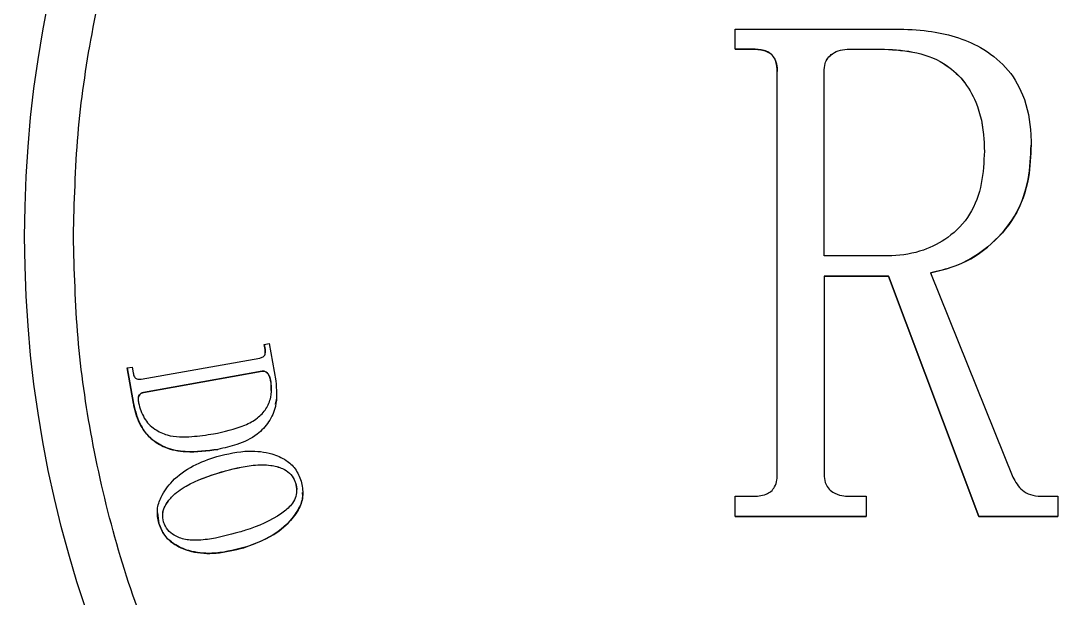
# Model space of a CAD drawing. Header units: millimetres. Extents: x 2687 to 4367, y 1046 to 2234.
# Drawn here: x 3835.4 to 3899.8, y 1950.7 to 1986.3 of the extents above; entities that cross this region are included whole.
import ezdxf

# ---------------------------------------------------------------- set-up
doc = ezdxf.new("R2010")
doc.units = ezdxf.units.MM

msp = doc.modelspace()

# ---------------------------------------------------------------- linework, layer by layer
at = {"color": 7, "linetype": 'Continuous', "lineweight": 25}
for p, q in [((3879.339, 1984.521), (3879.339, 1985.754)), ((3879.339, 1985.754), (3889.227, 1985.754)), ((3880.379, 1984.521), (3879.339, 1984.521)), ((3879.339, 1984.521), (3879.339, 1984.519)), ((3879.339, 1984.519), (3880.379, 1984.519)), ((3880.379, 1984.521), (3880.379, 1984.519)), ((3886.376, 1984.521), (3888.277, 1984.521)), ((3886.376, 1984.521), (3886.376, 1984.519)), ((3886.376, 1984.519), (3888.277, 1984.519)), ((3888.277, 1984.521), (3888.277, 1984.519)), ((3881.939, 1958.374), (3881.939, 1983.134)), ((3884.816, 1971.782), (3884.816, 1983.128)), ((3888.624, 1971.782), (3884.816, 1971.782)), ((3888.778, 1970.549), (3884.816, 1970.549)), ((3884.816, 1970.549), (3884.816, 1958.342)), ((3884.816, 1970.547), (3888.778, 1970.547)), ((3894.345, 1955.754), (3888.778, 1970.549)), ((3888.778, 1970.549), (3888.778, 1970.547)), ((3888.778, 1970.547), (3894.345, 1955.752)), ((3891.359, 1970.754), (3896.426, 1958.175)), ((3850.368, 1966.341), (3850.674, 1966.395)), ((3850.424, 1966.035), (3850.368, 1966.341)), ((3850.368, 1966.341), (3850.368, 1966.339)), ((3850.368, 1966.339), (3850.424, 1966.033)), ((3850.674, 1966.395), (3851.084, 1964.097)), ((3850.424, 1966.035), (3850.424, 1966.033)), ((3850.424, 1966.033), (3850.424, 1965.815)), ((3842.795, 1964.201), (3850.096, 1965.501)), ((3841.936, 1964.891), (3842.242, 1964.945)), ((3842.327, 1962.697), (3841.936, 1964.891)), ((3841.936, 1964.891), (3841.936, 1964.889)), ((3841.936, 1964.889), (3842.327, 1962.694)), ((3842.242, 1964.945), (3842.306, 1964.588)), ((3850.242, 1964.685), (3842.942, 1963.384)), ((3842.942, 1963.382), (3850.242, 1964.682)), ((3850.242, 1964.682), (3850.242, 1964.685)), ((3850.778, 1964.041), (3850.768, 1963.502)), ((3850.778, 1964.041), (3850.778, 1964.043)), ((3842.942, 1963.382), (3842.942, 1963.384)), ((3842.327, 1962.697), (3842.327, 1962.694)), ((3851.143, 1963.046), (3851.143, 1963.049)), ((3852.747, 1957.219), (3852.747, 1957.221)), ((3879.339, 1955.754), (3879.339, 1956.987)), ((3879.339, 1956.987), (3880.379, 1956.987)), ((3886.376, 1956.987), (3887.417, 1956.987)), ((3887.417, 1956.987), (3887.417, 1955.754)), ((3898.159, 1956.987), (3899.2, 1956.987)), ((3899.2, 1956.987), (3899.2, 1955.754)), ((3843.789, 1955.979), (3843.789, 1955.977)), ((3843.802, 1955.979), (3843.879, 1955.324)), ((3887.417, 1955.754), (3879.339, 1955.754)), ((3879.339, 1955.754), (3879.339, 1955.752)), ((3879.339, 1955.752), (3887.417, 1955.752)), ((3887.417, 1955.754), (3887.417, 1955.752)), ((3899.2, 1955.754), (3894.345, 1955.754)), ((3894.345, 1955.754), (3894.345, 1955.752)), ((3894.345, 1955.752), (3899.2, 1955.752)), ((3899.2, 1955.754), (3899.2, 1955.752))]:
    msp.add_line(p, q, dxfattribs=at)
msp.add_circle((3907.131, 1972.991), 71.5, dxfattribs=at)
for centre, start, end in [((3907.131, 1972.989), 190.30617, 259.69396), ((3907.208, 1972.616), 190.52799, 258.6349)]:
    msp.add_arc(centre, 80, start, end, dxfattribs=at)
for points, knots in [([(3838.631, 1972.997), (3838.686, 1975.086), (3838.796, 1979.264), (3839.706, 1985.603), (3841.191, 1991.955), (3843.365, 1998.321), (3846.196, 2004.544), (3849.71, 2010.567), (3853.864, 2016.259), (3858.608, 2021.52), (3863.869, 2026.264), (3869.561, 2030.418), (3875.584, 2033.931), (3881.807, 2036.763), (3888.172, 2038.934), (3894.525, 2040.429), (3900.864, 2041.307), (3907.131, 2041.592), (3913.398, 2041.307), (3919.737, 2040.429), (3926.089, 2038.934), (3932.455, 2036.763), (3938.678, 2033.931), (3944.701, 2030.418), (3950.393, 2026.264), (3955.654, 2021.52), (3960.398, 2016.259), (3964.552, 2010.567), (3968.066, 2004.544), (3970.896, 1998.321), (3973.07, 1991.956), (3974.556, 1985.603), (3975.466, 1979.264), (3975.576, 1975.086), (3975.631, 1972.997)], [0, 0, 0, 0, 0.029124, 0.058248, 0.08912, 0.119994, 0.151902, 0.184313, 0.217069, 0.25, 0.282931, 0.315687, 0.348098, 0.380006, 0.410878, 0.441752, 0.470875, 0.5, 0.529123, 0.558248, 0.58912, 0.619994, 0.651902, 0.684313, 0.717069, 0.75, 0.782931, 0.815687, 0.848098, 0.880006, 0.910878, 0.941752, 0.970875, 1, 1, 1, 1]), ([(3889.227, 1985.754), (3889.896, 1985.734), (3891.131, 1985.697), (3892.898, 1985.32), (3894.561, 1984.641), (3896.08, 1983.472), (3897.226, 1981.593), (3897.534, 1979.874), (3897.552, 1978.825), (3897.556, 1978.614)], [0, 0, 0, 0, 0.160365, 0.296332, 0.431737, 0.589347, 0.747826, 0.949128, 1, 1, 1, 1]), ([(3881.939, 1983.134), (3881.93, 1983.338), (3881.914, 1983.662), (3881.716, 1984.066), (3881.455, 1984.312), (3881.001, 1984.501), (3880.634, 1984.513), (3880.379, 1984.521)], [0, 0, 0, 0, 0.250411, 0.398556, 0.54744, 0.686236, 1, 1, 1, 1]), ([(3880.379, 1984.519), (3880.626, 1984.511), (3880.995, 1984.5), (3881.455, 1984.312), (3881.718, 1984.06), (3881.898, 1983.689), (3881.934, 1983.369), (3881.939, 1983.164), (3881.939, 1983.132)], [0, 0, 0, 0, 0.304676, 0.455037, 0.606549, 0.74539, 0.96037, 1, 1, 1, 1]), ([(3884.816, 1983.128), (3884.826, 1983.297), (3884.843, 1983.594), (3885.037, 1983.985), (3885.363, 1984.283), (3885.824, 1984.489), (3886.189, 1984.51), (3886.376, 1984.521)], [0, 0, 0, 0, 0.212555, 0.375218, 0.538546, 0.763737, 1, 1, 1, 1]), ([(3884.816, 1983.126), (3884.826, 1983.294), (3884.843, 1983.592), (3885.037, 1983.983), (3885.363, 1984.281), (3885.824, 1984.487), (3886.189, 1984.508), (3886.376, 1984.519)], [0, 0, 0, 0, 0.212555, 0.375218, 0.538546, 0.763737, 1, 1, 1, 1]), ([(3888.277, 1984.521), (3888.946, 1984.493), (3890.292, 1984.436), (3892.1, 1983.806), (3893.42, 1982.653), (3894.344, 1981.053), (3894.651, 1979.508), (3894.674, 1978.486), (3894.679, 1978.241)], [0, 0, 0, 0, 0.196061, 0.394111, 0.547436, 0.700125, 0.928087, 1, 1, 1, 1]), ([(3888.277, 1984.519), (3888.946, 1984.491), (3890.292, 1984.434), (3892.1, 1983.804), (3893.42, 1982.651), (3894.344, 1981.051), (3894.651, 1979.506), (3894.674, 1978.484), (3894.679, 1978.239)], [0, 0, 0, 0, 0.1960612, 0.3941112, 0.5474359, 0.700125, 0.9280873, 1, 1, 1, 1]), ([(3897.556, 1978.614), (3897.529, 1977.946), (3897.469, 1976.424), (3896.685, 1974.141), (3894.973, 1972.28), (3893.125, 1971.134), (3891.846, 1970.859), (3891.359, 1970.754)], [0, 0, 0, 0, 0.183074, 0.416875, 0.642834, 0.864166, 1, 1, 1, 1]), ([(3891.359, 1970.752), (3892.017, 1970.909), (3893.492, 1971.26), (3895.335, 1972.606), (3896.776, 1974.397), (3897.465, 1976.477), (3897.526, 1977.904), (3897.556, 1978.612)], [0, 0, 0, 0, 0.184054, 0.41238, 0.609428, 0.80635, 1, 1, 1, 1]), ([(3894.679, 1978.241), (3894.649, 1977.572), (3894.588, 1976.226), (3893.905, 1974.296), (3892.557, 1972.897), (3890.872, 1972.027), (3889.525, 1971.802), (3888.746, 1971.784), (3888.624, 1971.782)], [0, 0, 0, 0, 0.200351, 0.402646, 0.59747, 0.766762, 0.96323, 1, 1, 1, 1]), ([(3975.631, 1972.997), (3975.576, 1970.908), (3975.466, 1966.73), (3974.556, 1960.391), (3973.07, 1954.039), (3970.897, 1947.673), (3968.066, 1941.45), (3964.552, 1935.427), (3960.398, 1929.735), (3955.654, 1924.474), (3950.393, 1919.73), (3944.701, 1915.576), (3938.678, 1912.063), (3932.455, 1909.231), (3926.09, 1907.06), (3919.737, 1905.564), (3913.398, 1904.687), (3907.131, 1904.402), (3900.864, 1904.687), (3894.525, 1905.564), (3888.173, 1907.06), (3881.807, 1909.231), (3875.584, 1912.063), (3869.561, 1915.576), (3863.869, 1919.73), (3858.608, 1924.474), (3853.864, 1929.735), (3849.71, 1935.427), (3846.196, 1941.45), (3843.365, 1947.673), (3841.192, 1954.038), (3839.706, 1960.391), (3838.796, 1966.73), (3838.686, 1970.908), (3838.631, 1972.997)], [0, 0, 0, 0, 0.029124, 0.058248, 0.08912, 0.119994, 0.151902, 0.184313, 0.217069, 0.25, 0.282931, 0.315687, 0.348098, 0.380006, 0.410878, 0.441752, 0.470875, 0.5, 0.529123, 0.558248, 0.58912, 0.619994, 0.651902, 0.684313, 0.717069, 0.75, 0.782931, 0.815687, 0.848098, 0.880006, 0.910878, 0.941752, 0.970875, 1, 1, 1, 1]), ([(3850.096, 1965.501), (3850.168, 1965.52), (3850.273, 1965.546), (3850.378, 1965.64), (3850.43, 1965.741), (3850.444, 1965.878), (3850.431, 1965.979), (3850.424, 1966.035)], [0, 0, 0, 0, 0.30393, 0.439412, 0.57524, 0.766538, 1, 1, 1, 1]), ([(3842.306, 1964.588), (3842.324, 1964.503), (3842.35, 1964.382), (3842.445, 1964.259), (3842.54, 1964.203), (3842.66, 1964.184), (3842.749, 1964.195), (3842.795, 1964.201)], [0, 0, 0, 0, 0.35696, 0.506296, 0.628832, 0.807113, 1, 1, 1, 1]), ([(3850.242, 1964.682), (3850.289, 1964.687), (3850.37, 1964.695), (3850.492, 1964.647), (3850.604, 1964.545), (3850.716, 1964.338), (3850.754, 1964.156), (3850.778, 1964.041)], [0, 0, 0, 0, 0.146677, 0.259785, 0.406359, 0.624533, 1, 1, 1, 1]), ([(3850.778, 1964.043), (3850.759, 1964.132), (3850.722, 1964.312), (3850.627, 1964.519), (3850.508, 1964.635), (3850.414, 1964.685), (3850.322, 1964.694), (3850.266, 1964.687), (3850.242, 1964.685)], [0, 0, 0, 0, 0.292195, 0.587448, 0.712259, 0.818051, 0.924072, 1, 1, 1, 1]), ([(3847.241, 1960.834), (3847.9, 1960.971), (3848.852, 1961.168), (3849.945, 1961.751), (3850.513, 1962.351), (3850.808, 1963.052), (3850.839, 1963.639), (3850.791, 1963.955), (3850.778, 1964.043)], [0, 0, 0, 0, 0.371772, 0.537551, 0.679482, 0.821953, 0.950737, 1, 1, 1, 1]), ([(3851.084, 1964.097), (3851.129, 1963.564), (3851.202, 1962.681), (3850.69, 1961.537), (3849.883, 1960.685), (3848.763, 1960.147), (3847.913, 1959.965), (3847.517, 1959.88)], [0, 0, 0, 0, 0.251835, 0.417408, 0.583236, 0.805839, 1, 1, 1, 1]), ([(3842.942, 1963.384), (3842.891, 1963.371), (3842.803, 1963.349), (3842.701, 1963.256), (3842.633, 1963.127), (3842.608, 1962.95), (3842.624, 1962.821), (3842.633, 1962.75)], [0, 0, 0, 0, 0.193467, 0.335879, 0.508687, 0.733966, 1, 1, 1, 1]), ([(3842.627, 1963.013), (3842.626, 1963.027), (3842.623, 1963.085), (3842.661, 1963.182), (3842.728, 1963.286), (3842.828, 1963.355), (3842.902, 1963.373), (3842.942, 1963.382)], [0, 0, 0, 0, 0.082416, 0.326896, 0.572311, 0.772655, 1, 1, 1, 1]), ([(3847.517, 1959.88), (3846.849, 1959.79), (3845.787, 1959.645), (3844.393, 1959.899), (3843.459, 1960.423), (3842.748, 1961.267), (3842.449, 1962.085), (3842.346, 1962.601), (3842.327, 1962.697)], [0, 0, 0, 0, 0.298114, 0.474394, 0.620068, 0.765882, 0.956507, 1, 1, 1, 1]), ([(3842.327, 1962.694), (3842.445, 1962.221), (3842.645, 1961.419), (3843.376, 1960.49), (3844.337, 1959.905), (3845.772, 1959.64), (3846.86, 1959.789), (3847.517, 1959.878)], [0, 0, 0, 0, 0.214788, 0.363839, 0.513204, 0.70643, 1, 1, 1, 1]), ([(3842.633, 1962.75), (3842.727, 1962.421), (3842.907, 1961.79), (3843.584, 1961.097), (3844.6, 1960.629), (3845.868, 1960.626), (3846.803, 1960.767), (3847.241, 1960.834)], [0, 0, 0, 0, 0.1795953, 0.3437589, 0.4958271, 0.7636966, 1, 1, 1, 1]), ([(3851.051, 1962.663), (3851.099, 1962.782), (3851.148, 1962.908), (3851.14, 1963.039), (3851.14, 1963.046)], [0, 0, 0, 0, 0.945411, 1, 1, 1, 1]), ([(3843.879, 1955.326), (3843.829, 1955.611), (3843.731, 1956.158), (3844.044, 1957.083), (3844.756, 1958.061), (3845.963, 1958.927), (3846.963, 1959.269), (3847.455, 1959.437)], [0, 0, 0, 0, 0.142323, 0.273484, 0.473649, 0.740634, 1, 1, 1, 1]), ([(3847.455, 1959.437), (3848.112, 1959.595), (3849.23, 1959.865), (3850.71, 1959.69), (3851.682, 1959.277), (3852.337, 1958.691), (3852.539, 1958.187), (3852.644, 1957.923)], [0, 0, 0, 0, 0.335879, 0.572344, 0.731569, 0.859032, 1, 1, 1, 1]), ([(3829.406, 1958.857), (3829.932, 1956.361), (3830.994, 1951.324), (3833.533, 1943.947), (3836.802, 1936.705), (3840.865, 1929.726), (3845.677, 1923.123), (3851.169, 1917.029), (3857.263, 1911.536), (3863.866, 1906.725), (3870.845, 1902.662), (3878.087, 1899.393), (3885.464, 1896.854), (3890.501, 1895.792), (3892.997, 1895.265)], [0, 0, 0, 0, 0.079959, 0.161371, 0.244142, 0.328893, 0.414217, 0.5, 0.585778, 0.671102, 0.755858, 0.838624, 0.920039, 1, 1, 1, 1]), ([(3847.738, 1958.485), (3848.386, 1958.658), (3849.382, 1958.923), (3850.671, 1958.946), (3851.436, 1958.757), (3851.943, 1958.446), (3852.194, 1958.11), (3852.271, 1957.885), (3852.294, 1957.819)], [0, 0, 0, 0, 0.397346, 0.609831, 0.759517, 0.858592, 0.95839, 1, 1, 1, 1]), ([(3847.738, 1958.483), (3848.386, 1958.656), (3849.382, 1958.921), (3850.671, 1958.944), (3851.436, 1958.755), (3851.943, 1958.443), (3852.194, 1958.108), (3852.271, 1957.883), (3852.294, 1957.817)], [0, 0, 0, 0, 0.397346, 0.609831, 0.759517, 0.858592, 0.95839, 1, 1, 1, 1]), ([(3844.18, 1955.417), (3844.149, 1955.585), (3844.09, 1955.916), (3844.281, 1956.461), (3844.74, 1957.077), (3845.885, 1957.892), (3846.989, 1958.245), (3847.738, 1958.485)], [0, 0, 0, 0, 0.098439, 0.192959, 0.327087, 0.54288, 1, 1, 1, 1]), ([(3844.138, 1955.873), (3844.136, 1955.888), (3844.117, 1956.064), (3844.297, 1956.458), (3844.732, 1957.075), (3845.891, 1957.889), (3846.991, 1958.243), (3847.738, 1958.483)], [0, 0, 0, 0, 0.009569, 0.113407, 0.260756, 0.49782, 1, 1, 1, 1]), ([(3880.379, 1956.987), (3880.676, 1956.999), (3881.093, 1957.016), (3881.566, 1957.276), (3881.809, 1957.587), (3881.927, 1957.972), (3881.936, 1958.248), (3881.939, 1958.374)], [0, 0, 0, 0, 0.364031, 0.510061, 0.655864, 0.843841, 1, 1, 1, 1]), ([(3884.816, 1958.342), (3884.827, 1958.173), (3884.846, 1957.876), (3885.051, 1957.493), (3885.399, 1957.19), (3885.863, 1957.007), (3886.221, 1956.993), (3886.376, 1956.987)], [0, 0, 0, 0, 0.21541, 0.378382, 0.541893, 0.800389, 1, 1, 1, 1]), ([(3896.426, 1958.175), (3896.596, 1957.876), (3896.861, 1957.413), (3897.533, 1957.042), (3897.939, 1957.007), (3898.159, 1956.987)], [0, 0, 0, 0, 0.454509, 0.703285, 1, 1, 1, 1]), ([(3852.294, 1957.819), (3852.33, 1957.653), (3852.398, 1957.338), (3852.294, 1956.865), (3851.997, 1956.371), (3851.029, 1955.566), (3849.876, 1955.098), (3848.962, 1954.818), (3848.834, 1954.779)], [0, 0, 0, 0, 0.099013, 0.188639, 0.277978, 0.435263, 0.920804, 1, 1, 1, 1]), ([(3852.644, 1957.923), (3852.7, 1957.641), (3852.813, 1957.073), (3852.534, 1956.165), (3851.772, 1955.19), (3850.595, 1954.34), (3849.575, 1953.986), (3849.117, 1953.828)], [0, 0, 0, 0, 0.14267, 0.2869, 0.459199, 0.757548, 1, 1, 1, 1]), ([(3852.294, 1957.817), (3852.345, 1957.65), (3852.397, 1957.481), (3852.362, 1957.314), (3852.361, 1957.312)], [0, 0, 0, 0, 0.986511, 1, 1, 1, 1]), ([(3849.117, 1953.825), (3849.751, 1954.058), (3850.853, 1954.464), (3852.001, 1955.424), (3852.567, 1956.288), (3852.768, 1956.871), (3852.733, 1957.167), (3852.727, 1957.218)], [0, 0, 0, 0, 0.3822868, 0.665266, 0.83077, 0.9712932, 1, 1, 1, 1]), ([(3848.834, 1954.779), (3848.189, 1954.605), (3847.198, 1954.337), (3845.91, 1954.241), (3845.129, 1954.41), (3844.596, 1954.713), (3844.302, 1955.069), (3844.212, 1955.326), (3844.18, 1955.417)], [0, 0, 0, 0, 0.386905, 0.593845, 0.741486, 0.842547, 0.944349, 1, 1, 1, 1]), ([(3849.117, 1953.828), (3848.462, 1953.667), (3847.349, 1953.393), (3845.848, 1953.549), (3844.86, 1953.977), (3844.185, 1954.567), (3843.984, 1955.068), (3843.879, 1955.326)], [0, 0, 0, 0, 0.333285, 0.566687, 0.735011, 0.863042, 1, 1, 1, 1]), ([(3843.879, 1955.324), (3843.985, 1955.064), (3844.195, 1954.542), (3844.926, 1953.926), (3846.012, 1953.501), (3847.495, 1953.418), (3848.551, 1953.683), (3849.117, 1953.825)], [0, 0, 0, 0, 0.1376412, 0.2762501, 0.4601913, 0.7108533, 1, 1, 1, 1])]:
    msp.add_open_spline(points, degree=3, knots=knots, dxfattribs=at)

doc.saveas('drawing.dxf')
